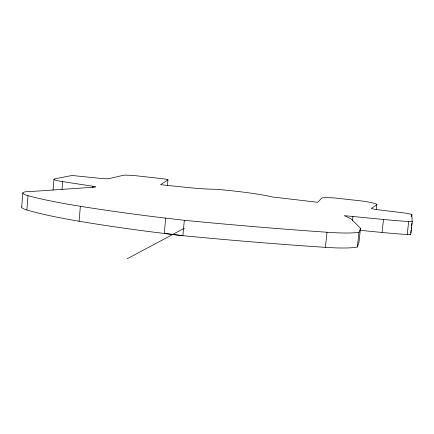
<?xml version="1.0" encoding="UTF-8"?>
<svg xmlns="http://www.w3.org/2000/svg" width="434" height="434" viewBox="0 0 434 434"><rect width="100%" height="100%" fill="white"/><g stroke="black" fill="none" stroke-linecap="round" stroke-linejoin="round"><path stroke-width="0.65" d="M21.7 207.051L22.839 192.984M376.267 209.519L376.804 204.821L371.33 208.461L374.585 209.302L399.443 212.383A10.953 0.944 6.4 0 1 411.844 214.705L412.148 221.232A6.792 0.624 6.5 0 1 408.703 221.53A76.71 6.7 6.3 0 1 383.526 219.463L344.298 215.66L351.084 218.872L360.535 228.268L358.929 242.541L357.323 246.984A52.085 6.109 6.2 0 1 325.359 247.353A431.911 37.801 5.5 0 1 182.866 235.678L155.09 232.326A255.203 25.856 5.7 0 1 79.086 221.237A165.463 17.837 5.4 0 1 26.848 209.975L28.015 195.658A44.946 4.524 4.9 0 1 24.537 191.996A24.754 2.474 4.8 0 1 32.083 191.432L95.062 187.097A5.127 0.467 5.1 0 0 92.99 186.267L62.675 181.618A21.96 1.91 5 0 1 54.744 178.873L71.995 175.472L99.592 178.293A8.55 0.705 5.2 0 0 108.874 178.667L122.914 175.407A12.293 0.971 5.3 0 1 137.838 175.954L162.604 178.705A9.201 0.727 5.4 0 1 164.774 179.02L165.397 179.123A9.201 0.727 5.4 0 1 167.963 179.866L167.421 185.638M53.046 190.168L53.952 179.372M62.019 189.392L62.675 181.618M79.086 221.237L80.371 206.296A165.669 15.987 5.4 0 1 28.015 195.658M92.876 187.586L92.99 186.267M165.701 218.15L164.258 233.47L182.866 235.678L184.341 220.32L156.517 217.027A255.507 23.17 5.7 0 1 80.371 206.296M325.359 247.353L327.014 232.25A52.156 5.479 6.1 0 0 358.983 232.244L360.535 228.268M352.446 221.009L352.956 216.457M357.323 246.984L358.983 232.244M360.128 230.313L382.034 232.467L383.526 219.463M382.034 232.467A76.623 7.476 6.4 0 0 407.184 234.485L408.703 221.53M411.622 216.62L411.844 214.705M410.786 232.825L411.09 230.248M411.242 228.962L411.465 227.031M411.616 225.74L411.92 223.163M410.786 234.295L412.3 221.394M167.963 179.866L160.547 184.705L191.356 187.895A37.156 3.033 5.5 0 0 215.986 189.289L219.105 189.539A54.5 4.752 5.7 0 1 272.226 196.944L317.742 202.293L321.442 198.441A25.416 2.067 6.2 0 1 334.527 197.953L362.797 201.094A27.689 2.257 6.2 0 1 376.804 204.821M127.043 258.848L184.455 228.197M410.635 234.116A6.781 0.694 6.6 0 1 407.184 234.485M26.848 209.975A44.886 5.045 4.8 0 1 21.863 206.741M327.014 232.25A432.373 33.874 5.5 0 1 184.341 220.32"/></g></svg>
